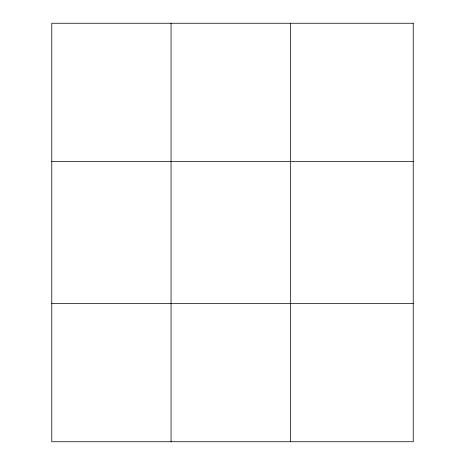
<?xml version="1.0" encoding="UTF-8"?>
<svg xmlns="http://www.w3.org/2000/svg" width="465" height="465" viewBox="0 0 465 465"><rect width="100%" height="100%" fill="white"/><g stroke="black" fill="none" stroke-linecap="round" stroke-linejoin="round"><path stroke-width="0.7" d="M171.05 441.75L171.05 23.25M290.334 441.75L290.334 23.25M51.772 161.355L413.228 161.355M51.772 303.645L413.228 303.645M413.228 23.25L413.228 441.75L51.772 441.75L51.772 23.25L413.228 23.25"/></g></svg>
